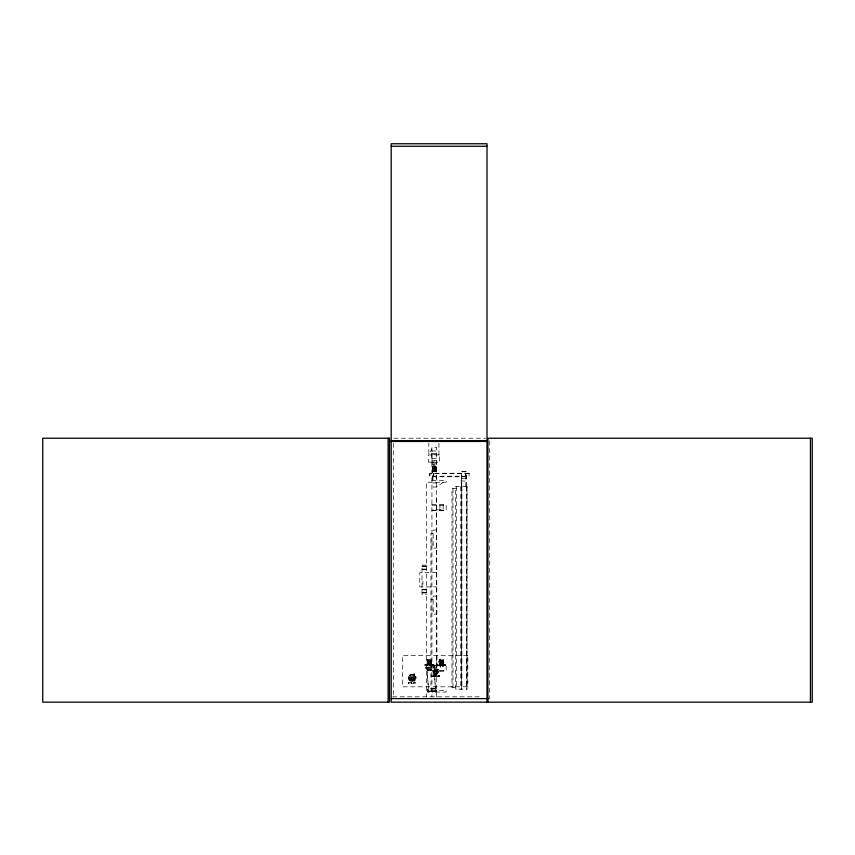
<?xml version="1.0" encoding="UTF-8"?>
<svg xmlns="http://www.w3.org/2000/svg" width="855" height="855" viewBox="0 0 855 855"><rect width="100%" height="100%" fill="white"/><g stroke="black" fill="none" stroke-linecap="round" stroke-linejoin="round"><path stroke-width="0.64" stroke-dasharray="4.28 3.21" d="M431.561 665.276L431.422 659.643L427.158 659.643L427.158 664.805L430.984 664.987L431.604 664.356M410.186 678.592C419.709 674.242 410.742 686.373 410.293 677.972L414.376 677.972L414.376 679.426L413.125 679.426L413.125 680.142M413.82 682.91L413.938 683.38M430.183 663.769C421.932 661.856 434.041 657.388 430.525 663.501M427.757 662.636L427.575 661.759M428.996 664.004C431.561 665.511 432.395 659.12 428.75 660.199C425.384 660.787 428.43 666.098 430.065 663.576M431.519 660.092L430.599 660.466L430.984 659.558M431.358 664.741C431.283 662.433 429.584 665.799 431.807 664.72M434.393 671.421L434.393 672.254M434.885 672.757L434.735 672.543A1.411 1.411 0 0 1 435.708 670.459A1.411 1.411 0 0 1 437.333 672.083A1.411 1.411 0 0 1 435.248 673.056L435.045 672.928M435.035 671.891L435.035 672.03M435.526 673.516L436.371 673.761L435.003 673.473A1.892 1.892 0 0 1 434.126 672.329L434.126 671.357A1.892 1.892 0 0 1 435.462 670.021L436.435 670.021A1.892 1.892 0 0 1 437.771 671.357L437.771 672.329A1.892 1.892 0 0 1 436.894 673.473L435.462 673.665M435.761 671.186L436.178 671.271M436.638 676.316L436.424 658.232M443.574 664.356C445.466 650.73 430.888 666.547 442.805 664.88C441.34 663.362 444.867 664.079 442.943 664.987M437.504 672.254L437.504 671.421M439.053 659.953L439.94 660.466L439.427 659.568M438.177 669.7L437.172 669.967L437.91 669.241M439.032 664.356L439.94 663.982L439.566 664.891M441.96 660.252C434.928 660.434 444.087 668.204 443.072 661.182C440.111 657.153 437.557 665.222 442.142 663.769M440.956 664.004L441.554 664.004M442.302 661.781L441.832 662.454L442.142 661.845M443.414 659.825L442.676 660.552L442.943 659.558M442.088 663.651L442.976 661.759L441.608 660.178A1.614 1.614 0 0 1 442.644 660.733M443.114 665.468L442.644 665.767L442.954 664.495L443.168 670.534M427.863 662.219C431.572 657.067 430.738 667.124 427.885 662.123M439.705 662.369C442.121 657.784 443.531 664.175 441.33 663.341M438.305 665.297C437.172 667.018 439.267 663.886 437.621 665.297M430.621 451.825L431.476 448.864L433.132 483.182M431.091 660.52L431.412 659.975M440.432 661.193L441.501 661.492L441.971 660.765L442.088 661.471A1.282 1.282 0 0 1 442.548 662.219L442.505 662.561A1.293 1.293 0 0 1 441.907 663.341L440.603 663.341A1.293 1.293 0 0 1 440.004 662.561L439.962 662.219A1.56 1.56 0 0 1 440.346 661.535L441.02 660.968M412.441 679.298L412.153 679.971L412.228 679.298M413.799 678.378L413.51 679.052L413.884 678.143M410.795 679.052L411.148 678.154L410.87 678.87M415.145 682.6L414.611 682.6M429.392 663.491L429.937 663.341A1.293 1.293 0 0 0 430.535 662.561L430.589 662.219A1.282 1.282 0 0 0 430.14 661.481L430.086 661.236A1.421 1.421 0 0 0 429.595 661.001L428.376 661.535A1.56 1.56 0 0 0 427.992 662.219L428.045 662.561A1.293 1.293 0 0 0 428.644 663.341L429.392 663.33M413.51 679.052L413.51 678.154M436.745 674.659L435.419 673.975L435.227 674.713M427.821 662.411L428.312 661.556M439.791 662.39L440.282 661.556M427.35 665.617L427.981 665.008M414.034 680.762L414.675 680.056M413.446 680.142L414.162 679.426M443.168 482.241L436.691 487.008L431.925 487.008M442.794 661.332L443.029 662.208M436.659 674.713L436.627 674.734A1.785 1.785 0 0 1 435.27 674.734L435.27 674.734M430.92 665.617L430.674 664.698L432.085 664.72L431.935 665.617M442.356 665.724L441.682 665.254L442.356 664.891M438.166 676.519L437.621 676.134L438.166 675.835M427.329 659.622L428.066 660.359L427.062 660.092M427.553 661.93L427.553 662.518M442.035 663.576L441.255 663.972M436.317 673.195L435.526 673.174L435.526 673.975M435.056 673.494L436.841 673.729M430.92 665.489L430.984 664.891M442.356 665.596L442.356 665.03M438.166 676.412L438.166 675.952M426.356 664.88L426.869 665.917L426.218 665.617M425.876 667.317L434.768 666.729L434.971 669.572L426.1 670.181L425.908 667.37M426.089 667.712L434.96 667.103L435.184 669.957L426.271 670.523L426.111 667.766M436.659 691.663L427.757 692.219L427.564 689.408L436.467 688.852L436.638 691.61M430.717 661.182L431.016 661.802M431.027 661.93L431.027 662.518M427.564 662.636L427.671 662.625A1.785 1.785 0 0 0 428.825 663.94L428.515 663.576M439.513 661.93L439.513 662.518M442.858 661.813L443.04 662.518M435.537 670.288L436.36 670.288M410.379 682.942C411.811 682.974 409.94 682.728 410.432 682.835M440.902 660.167L441.437 660.145M425.929 668.044L434.832 667.477M426.153 668.46L435.035 667.851M426.944 669.764L434.041 669.273M427.511 691.129L436.403 690.551M427.724 691.545L436.606 690.936M429.99 660.252L428.932 660.167M393.856 438.23L485.683 438.23M431.925 450.98L436.691 450.98M431.925 453.535L436.691 453.535M431.925 458.697L436.691 458.697M431.925 460.631L436.691 460.631M430.076 462.138L437.717 462.138M432.277 466.862L436.339 466.862M433.549 468.305L435.313 468.305L435.313 463.902M432.021 470.517L436.531 470.517M432.245 471.383L436.371 471.383L436.371 482.957L432.245 482.957L432.406 466.862L432.427 471.383M469.085 473.446L429.67 473.446L429.67 476.214L469.085 476.214M466.317 478.704L461.016 478.704L461.016 481.034L466.317 481.034M431.925 480.467L446.16 480.467L446.16 482.241L426.453 482.241L426.453 696.825M456.549 488.408L451.985 488.408L451.985 687.399L456.549 687.399M436.595 498.08L436.98 676.358M431.925 504.781L446.16 504.781L446.16 510.521L431.925 510.521M431.925 505.177L446.16 505.177M436.691 509.922L443.168 510.018L443.168 504.728M431.925 510.125L446.16 510.125M436.691 530.036L433.132 530.036L433.132 548.044L436.691 548.044M433.132 533.349L430.941 533.349L430.941 688.67M430.941 543.994L433.132 543.994M426.453 565.123L422.007 565.123L422.007 594.46L426.453 594.46M422.007 566.053L426.453 566.053M422.007 566.309L426.453 566.309M422.007 569.109L426.453 569.109M422.007 569.366L426.453 569.377M436.691 572.647L419.784 572.647L419.784 586.883L436.691 586.883M422.007 589.266L426.453 589.266M422.007 589.64L426.453 589.64M422.007 589.897L426.453 589.897M422.007 592.707L426.453 592.707M422.007 592.953L426.453 592.953M436.691 596.085L433.132 596.085L433.132 614.093L436.691 614.093M430.941 599.398L433.132 599.398M430.941 610.043L433.132 610.043M425.993 664.367L425.993 665.617M427.329 664.827C429.039 665.874 427.532 662.272 427.276 664.57M430.268 664.72L429.99 665.639L429.712 664.72L428.911 664.848M436.862 664.784L437.268 665.778M437.268 664.752L437.546 664.784M440.485 664.784L440.902 665.778M442.954 664.784L442.356 664.784L442.356 666.141L442.516 664.784M443.114 664.784L443.531 665.778M428.12 665.008L427.115 665.617L427.105 664.41L427.265 665.617M431.925 665.19L446.16 665.19L446.16 671.228L431.925 671.228M429.712 665.617L429.445 664.72M431.925 665.895L446.16 665.895M431.166 665.949L431.166 664.72M431.925 670.534L446.16 670.534M411.009 674.061L411.009 674.745M413.35 674.082L413.585 674.862L413.82 674.082M410.699 674.841C411.18 675.589 408.658 673.035 410.592 674.841M439.716 675.589L439.716 676.562M438.166 675.749L438.294 676.861M436.862 676.027L436.424 675.14L436.862 676.07M438.487 676.562L438.989 675.845M411.715 677.502L412.944 677.502M410.293 679.426L411.544 679.426L411.544 680.142M409.983 680.847L414.675 680.847M410.261 680.943L414.408 680.943M413.382 682.696L412.847 683.38M413.542 683.38L413.264 682.771M414.493 683.38L414.493 682.472L415.263 682.472L415.263 683.38M431.925 690.284L446.16 690.284L446.16 692.058L431.925 692.058M392.584 696.825L479.217 696.825M430.3 667.071L434.992 667.157M440.101 665.789L440.485 664.495L439.93 671.228M434.116 674.488L434.639 673.601L433.742 674.114M441.501 660.99L441.565 661.001A1.421 1.421 0 0 1 442.046 661.236M439.534 661.759L439.534 662.636A1.785 1.785 0 0 0 440.795 663.94L440.475 663.576M441.33 663.48L439.833 662.219M432.919 675.888L432.523 676.562L433.025 675.952M425.833 664.944L425.288 665.617L425.833 664.816M443.531 665.521L444.151 664.784L443.531 665.671M440.902 665.521L441.522 664.784L440.902 665.671M432.085 665.393L432.641 664.72L432.085 665.511M413.35 674.648L414.397 673.954L414.536 674.841L414.536 673.836L413.927 673.954M438.081 669.262L433.816 669.262L433.816 674.413L438.081 674.413L438.155 669.561M410.507 679.426L411.223 680.142M409.983 680.056L410.635 680.762M434.148 667.915L435.516 690.616M427.04 668.396L428.612 691.481L427.019 668.364M435.494 690.573L434.126 667.883M489.733 440.902L489.733 698.599M466.98 486.623L466.98 689.183M466.52 486.623L466.541 689.183M466.349 486.623L466.349 471.778L461.743 471.778L461.636 689.183M465.879 486.623L465.879 471.543L461.283 471.543L461.283 486.623M465.451 473.446L465.451 476.214M465.312 473.253L465.312 476.791M461.892 486.623L461.892 689.183M461.55 478.704L461.55 481.034M461.187 486.623L461.198 689.183M460.888 486.623L460.888 689.183M456.559 486.623L456.559 689.183M452.99 488.408L452.99 687.399M443.371 664.784L443.371 665.778M442.986 659.825L442.986 660.391M442.901 659.825L442.901 660.391M440.742 664.784L440.742 665.778M439.93 505.059L439.93 510.521M439.427 675.589L439.427 676.455M439.299 665.778L439.299 664.453L438.54 665.778M438.957 443.2L438.957 454.646L428.825 454.646L428.825 443.2M437.439 664.752L437.439 665.778M436.98 676.562L436.98 675.749L436.253 675.749M436.691 696.825L436.691 447.272L431.925 447.272L431.925 696.825M436.189 461.989L436.189 463.902L432.662 463.902L432.662 461.989M436.21 466.862L436.339 471.383M435.922 466.862L435.943 471.383M435.537 466.862L435.569 471.383M434.554 466.862L434.554 471.383L434.703 464.778L433.774 464.778L433.774 468.305M433.816 473.253L433.816 476.791M433.549 463.902L433.538 471.383M433.314 473.446L433.314 476.214M433.047 466.862L433.079 471.383M432.694 466.862L432.673 471.383M431.027 659.825L431.027 660.391M429.466 660.145L429.648 660.178A1.614 1.614 0 0 1 430.685 660.733M422.904 581.208L422.904 584.275M414.055 677.972L414.055 679.223L413.339 679.223L413.339 677.972M412.944 677.684L414.483 677.363L414.483 675.76L410.186 675.76L410.186 677.363L411.715 677.684M412.698 680.142L412.698 678.891L411.971 678.891L411.971 680.142M412.334 679.084L412.334 679.971M411.33 677.972L411.33 679.223L410.614 679.223L410.614 677.972M393.482 443.2L393.482 698.599M442.495 661.514A1.421 1.421 0 0 1 441.501 663.63A1.421 1.421 0 0 1 439.855 661.973A1.421 1.421 0 0 1 441.971 660.99M442.976 662.689A1.785 1.785 0 0 1 441.714 663.94M430.525 661.514A1.421 1.421 0 0 1 429.531 663.63A1.421 1.421 0 0 1 427.885 661.973A1.421 1.421 0 0 1 430.001 660.99M431.005 662.689A1.785 1.785 0 0 1 429.755 663.94M435.409 673.868A2.105 2.105 0 0 1 434.233 670.63A2.105 2.105 0 0 1 437.664 670.63A2.105 2.105 0 0 1 436.488 673.868M434.757 672.522A1.368 1.368 0 0 1 435.708 670.491A1.368 1.368 0 0 1 437.3 672.073A1.368 1.368 0 0 1 435.259 673.024M428.996 662.155C428.131 663.533 430.749 662.828 430.001 661.599A1.849 1.849 0 0 1 428.579 661.599L428.996 662.155M440.966 662.155C440.165 663.491 442.708 662.903 441.971 661.599A1.849 1.849 0 0 1 440.539 661.599L440.966 662.155M424.914 665.276L425.063 664.463L424.914 665.276M429.189 665.276L429.338 664.463L429.189 665.276M409.823 682.921L409.823 682.921M408.316 678.047L409.983 680.911L409.983 675.429L414.675 675.429L414.675 680.911C420.639 676.262 408.914 671.271 408.327 677.983M411.65 683.027C411.586 684.866 411.586 681.179 411.65 683.027M433.688 665.019C432.887 666.686 432.897 663.427 433.688 665.019M435.58 676.145C435.494 678.346 435.494 673.932 435.58 676.145M445.305 665.115C444.568 666.953 444.365 663.362 445.305 665.115M408.273 682.931C408.359 684.941 408.305 681.35 408.273 682.931M431.273 676.027C431.401 678.389 431.251 674.328 431.283 675.92M411.821 674.328L412.473 674.467L411.821 674.328M431.668 676.059L432.331 676.401L431.668 676.059M433.314 676.059L433.977 676.401L433.314 676.059M433.848 665.019C432.705 667.114 432.705 662.924 433.848 665.019M445.498 665.115C444.258 667.424 444.215 662.785 445.498 665.115M431.818 676.016L431.818 676.016M433.453 676.016L433.496 675.92M408.84 677.951L409.855 678.218L408.84 677.951M409.085 678.026L409.641 678.175L409.118 677.962M414.803 677.951L415.829 678.218L414.803 677.951M415.028 678.026L415.551 678.239L415.06 677.962M427.297 660.007L427.895 660.167L427.297 660.007M430.685 664.282L431.251 664.517L430.717 664.207M433.955 673.9L434.554 674.061L433.955 673.9M437.343 669.625L437.91 669.86L437.365 669.551M439.267 660.007L439.833 660.242L439.299 659.932M442.644 664.282L443.243 664.442L442.644 664.282M412.548 674.552L413.083 674.798L412.58 674.488M412.249 683.113L412.324 683.027M412.345 674.477L411.832 674.798L412.463 674.563M409.192 682.472L408.936 683.22C408.081 681.179 409.342 684.855 409.192 682.472M434.971 675.632L434.693 676.262L434.319 675.632C434.329 678.25 433.913 674.103 434.639 676.081C435.377 674.103 434.96 678.25 434.971 675.632M437.172 672.564L436.734 673.131L437.172 672.564M436.456 691.268L427.575 691.877L427.361 689.012L436.242 688.425L436.456 691.268M439.331 454.946L428.462 454.946L428.462 462.138L439.331 462.138L439.331 454.946M469.106 473.253L430.033 473.253L430.033 476.791L469.106 476.791L469.106 473.253M466.99 486.623L455.544 486.623L455.544 689.183L466.99 689.183L466.99 486.623M467.824 655.539L402.416 655.539L402.416 686.811L467.824 686.811L467.824 655.539M433.164 675.749L433.025 676.562L433.164 675.749M439.128 675.749L438.989 676.562L439.128 675.749M415.509 676.668L408.829 676.668L408.829 680.099L415.509 680.099L415.509 676.668M435.11 471.383L435.11 466.862L435.077 471.383M434.062 471.383L434.062 466.862L434.019 471.383M434.864 673.601A2.031 2.031 0 0 0 437.91 671.848A2.031 2.031 0 0 0 434.864 670.085A2.031 2.031 0 0 0 434.864 673.601M439.983 663.053A1.849 1.849 0 0 0 443.05 662.101A1.849 1.849 0 0 0 440.699 659.921A1.849 1.849 0 0 0 439.983 663.053M440.207 664.036A2.095 2.095 0 0 0 443.35 662.23A2.095 2.095 0 0 0 440.218 660.413A2.095 2.095 0 0 0 440.207 664.036M440.25 663.95A1.999 1.999 0 0 0 443.253 662.23A1.999 1.999 0 0 0 440.261 660.488A1.999 1.999 0 0 0 440.25 663.95M428.237 664.036A2.095 2.095 0 0 0 431.38 662.23A2.095 2.095 0 0 0 428.248 660.413A2.095 2.095 0 0 0 428.237 664.036M428.28 663.95A1.999 1.999 0 0 0 431.294 662.23A1.999 1.999 0 0 0 428.291 660.488A1.999 1.999 0 0 0 428.28 663.95M435.088 673.334A1.731 1.731 0 0 0 437.675 671.838A1.731 1.731 0 0 0 435.088 670.341A1.731 1.731 0 0 0 435.088 673.334"/><path stroke-width="1.28" d="M391.195 146.28L487.008 146.28M391.195 440.752L487.008 440.752M391.195 441.437L487.008 441.437M391.195 698.599L488.825 698.599M810.433 438.23L810.433 702.158M487.916 702.158L487.916 438.23L812.25 438.23L812.25 702.158L391.195 702.158L391.195 143.758L487.008 143.758L487.008 702.158M388.106 438.23L388.106 702.158M389.495 438.23L42.75 438.23L42.75 702.158L389.495 702.158L389.495 438.23"/></g></svg>
